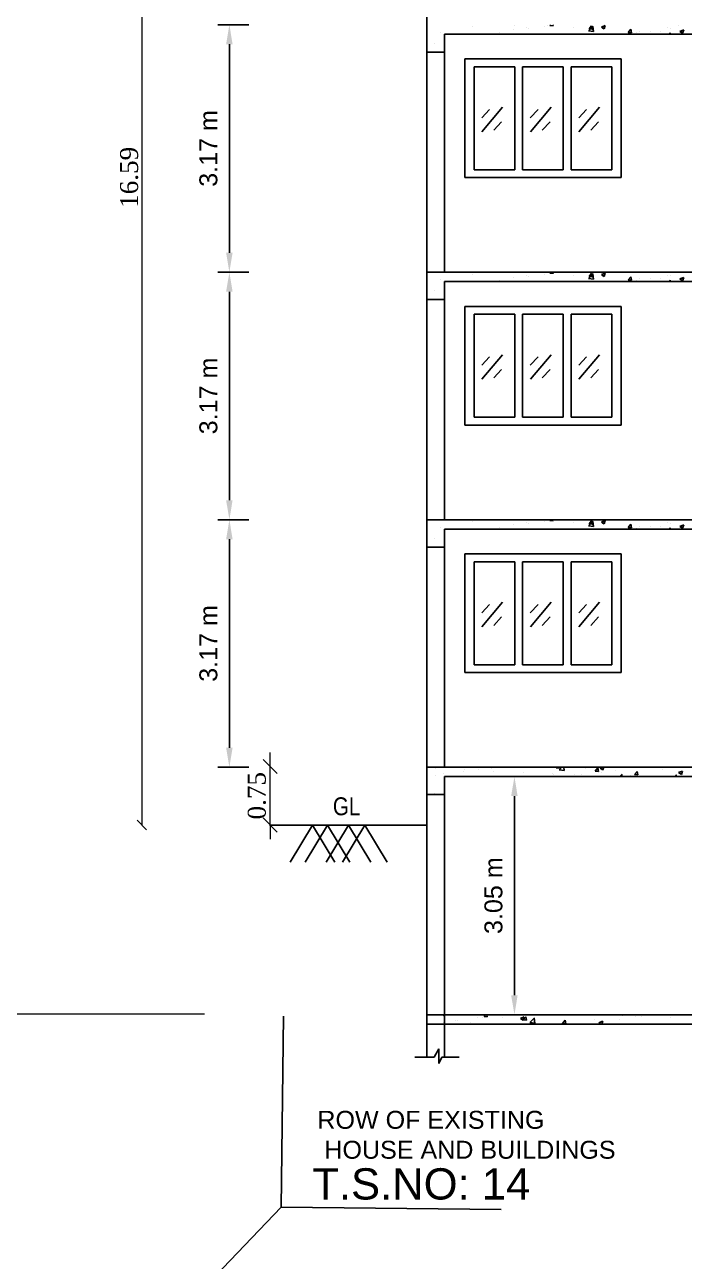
# Model space of a CAD drawing. Header units: metres. Extents: x 789 to 1127, y 8 to 183.
# Drawn here: x 846.88 to 855.33, y 116.94 to 132.78 of the extents above; entities that cross this region are included whole.
import ezdxf

# ---------------------------------------------------------------- set-up
doc = ezdxf.new("R2010")
doc.units = ezdxf.units.M
doc.header["$MEASUREMENT"] = 0
doc.header["$PDMODE"] = 96
for name, color, linetype in [('BLK_1_HT_OF_BLDG', 5, 'Continuous'), ('BLK_1_PLINTH_HEIGHT', 7, 'Continuous'), ('ED', 30, 'Continuous'), ('T E X T', 7, 'Continuous'), ('TRANSFORMER_YARD', 7, 'Continuous'), ('W A L L', 125, 'Continuous')]:
    doc.layers.add(name, color=color, linetype=linetype)
doc.layers.add('NORTH_DIRECTION', color=7, linetype='Continuous', lineweight=0)
doc.styles.add('S', font='swiss.ttf')
doc.styles.get("Standard").update_dxf_attribs({"font": 'BOOKOS.TTF'})
doc.styles.add('swc', font='swissc.ttf', dxfattribs={"height": 250})
doc.styles.add('TIMES', font='BOOKOS.TTF')
doc.dimstyles.new('METRIC', dxfattribs={"dimtxt": 0.45, "dimasz": 0.25, "dimexe": 0.15, "dimexo": 0.15, "dimgap": 0.15, "dimtad": 1, "dimzin": 0, "dimdsep": 46, "dimtxsty": 'S', "dimcen": 0, "dimclrd": 1, "dimclre": 1, "dimclrt": 5, "dimadec": 0, "dimazin": 2, "dimtfac": 1, "dimtix": 1, "dimtofl": 0, "dimtmove": 1, "dimatfit": 0, "dimfxl": 0, "dimtolj": 1, "dimtzin": 0, "dimarcsym": 0})
doc.dimstyles.new('Saandard', dxfattribs={"dimtxt": 0.23, "dimasz": 0.12, "dimexe": 0.01, "dimexo": 0.2, "dimgap": 0.04, "dimtad": 1, "dimzin": 1, "dimdsep": 46, "dimtxsty": 'TIMES', "dimblk": 'OBLIQUE', "dimcen": 2.5, "dimse1": 1, "dimse2": 1, "dimclrd": 256, "dimclrt": 256, "dimadec": 0, "dimazin": 0, "dimtfac": 1, "dimtix": 1, "dimtmove": 0, "dimatfit": 3, "dimfxl": 0, "dimlwd": 13, "dimarcsym": 0})
doc.dimstyles.get("Standard").update_dxf_attribs({"dimtxt": 0.23, "dimasz": 0.18, "dimexe": 0.18, "dimexo": 0, "dimgap": 0.05, "dimtad": 1, "dimzin": 0, "dimdsep": 46, "dimtxsty": 'Standard', "dimblk": 'OBLIQUE', "dimcen": 0.09, "dimdle": 0.18, "dimse1": 1, "dimse2": 1, "dimclrd": 256, "dimadec": 0, "dimazin": 0, "dimtfac": 1, "dimtix": 1, "dimtmove": 0, "dimatfit": 3, "dimldrblk": 'OBLIQUE', "dimfxl": 0, "dimtolj": 1, "dimtzin": 0, "dimlwd": 13, "dimarcsym": 0})

# ---------------------------------------------------------------- blocks, each defined once
blk = doc.blocks.new('*D286')
at = {"layer": 'Defpoints', "color": 0}
for p in [(849.5, 126.436), (852.467, 126.436), (852.03, 123.266)]:
    blk.add_point(p, dxfattribs=at)
at = {"layer": 'ED', "lineweight": -2}
for p, q in [((849.75, 126.436), (849.35, 126.436)), ((849.5, 123.516), (849.5, 126.186)), ((849.75, 123.266), (849.35, 123.266))]:
    blk.add_line(p, q, dxfattribs=at)
at = {"layer": 'ED'}
for points in [[(849.458, 126.186), (849.541, 126.186), (849.5, 126.436)], [(849.458, 123.516), (849.541, 123.516), (849.5, 123.266)]]:
    blk.add_solid(points, dxfattribs=at)
at = {"layer": 'ED', "color": 6, "lineweight": -2, "insert": (849.232, 124.851), "char_height": 0.23, "attachment_point": 5, "rotation": 90, "style": 'S'}
blk.add_mtext('\\A1;{\\C256;3.17 m}', dxfattribs=at)
blk = doc.blocks.new('*D401')
at = {"layer": 'Defpoints', "color": 0}
for p in [(849.5, 129.606), (852.578, 129.606), (852.03, 126.436)]:
    blk.add_point(p, dxfattribs=at)
at = {"layer": 'ED', "lineweight": -2}
for p, q in [((849.75, 129.606), (849.35, 129.606)), ((849.5, 126.686), (849.5, 129.356)), ((849.75, 126.436), (849.35, 126.436))]:
    blk.add_line(p, q, dxfattribs=at)
at = {"layer": 'ED'}
for points in [[(849.458, 129.356), (849.541, 129.356), (849.5, 129.606)], [(849.458, 126.686), (849.541, 126.686), (849.5, 126.436)]]:
    blk.add_solid(points, dxfattribs=at)
at = {"layer": 'ED', "color": 6, "lineweight": -2, "insert": (849.232, 128.021), "char_height": 0.23, "attachment_point": 5, "rotation": 90, "style": 'S'}
blk.add_mtext('\\A1;3.17 m', dxfattribs=at)
blk = doc.blocks.new('*D287')
at = {"layer": 'Defpoints', "color": 0}
for p in [(849.5, 132.776), (852.407, 132.776), (852.313, 129.606)]:
    blk.add_point(p, dxfattribs=at)
at = {"layer": 'ED', "color": 1, "lineweight": -2}
for p, q in [((849.75, 132.776), (849.35, 132.776)), ((849.5, 129.856), (849.5, 132.526)), ((849.75, 129.606), (849.35, 129.606))]:
    blk.add_line(p, q, dxfattribs=at)
at = {"layer": 'ED', "color": 1}
for points in [[(849.458, 132.526), (849.541, 132.526), (849.5, 132.776)], [(849.458, 129.856), (849.541, 129.856), (849.5, 129.606)]]:
    blk.add_solid(points, dxfattribs=at)
at = {"layer": 'ED', "color": 6, "lineweight": -2, "insert": (849.232, 131.191), "char_height": 0.23, "attachment_point": 5, "rotation": 90, "style": 'S'}
blk.add_mtext('\\A1;3.17 m', dxfattribs=at)
blk = doc.blocks.new('_Oblique')
at = {"color": 0, "linetype": 'ByBlock', "lineweight": -2}
blk.add_line((-0.5, -0.5), (0.5, 0.5), dxfattribs=at)
blk = doc.blocks.new('*D288')
at = {"layer": 'BLK_1_HT_OF_BLDG', "lineweight": 13}
blk.add_line((848.378, 139.116), (848.378, 122.526), dxfattribs=at)
at = {"layer": 'Defpoints', "color": 0}
for p in [(852.03, 139.116), (848.378, 122.526), (852.03, 122.526)]:
    blk.add_point(p, dxfattribs=at)
at = {"layer": 'BLK_1_HT_OF_BLDG', "lineweight": 13, "xscale": 0.12, "yscale": 0.12, "zscale": 0.12}
for p, rotation in [((848.378, 139.116), 90), ((848.378, 122.526), 270)]:
    blk.add_blockref('_Oblique', p, dxfattribs=dict(at, rotation=rotation))
at = {"layer": 'BLK_1_HT_OF_BLDG', "insert": (848.217, 130.821), "char_height": 0.23, "attachment_point": 5, "rotation": 90, "style": 'TIMES'}
blk.add_mtext('16.59', dxfattribs=at)
blk = doc.blocks.new('*D403')
at = {"layer": 'Defpoints', "color": 0}
for p in [(852.509, 123.146), (852.509, 120.096), (853.152, 120.096)]:
    blk.add_point(p, dxfattribs=at)
at = {"layer": 'TRANSFORMER_YARD', "lineweight": -2}
for p, q in [((852.902, 123.146), (853.302, 123.146)), ((853.152, 122.896), (853.152, 120.346)), ((852.902, 120.096), (853.302, 120.096))]:
    blk.add_line(p, q, dxfattribs=at)
at = {"layer": 'TRANSFORMER_YARD'}
for points in [[(853.11, 122.896), (853.193, 122.896), (853.152, 123.146)], [(853.11, 120.346), (853.193, 120.346), (853.152, 120.096)]]:
    blk.add_solid(points, dxfattribs=at)
at = {"layer": 'TRANSFORMER_YARD', "color": 6, "lineweight": -2, "insert": (852.884, 121.621), "char_height": 0.23, "attachment_point": 5, "rotation": 90, "style": 'S'}
blk.add_mtext('\\A1;3.05 m', dxfattribs=at)
blk = doc.blocks.new('*D435')
at = {"layer": 'BLK_1_PLINTH_HEIGHT', "linetype": 'ByBlock', "lineweight": 13}
for p, q in [((850.024, 123.276), (850.024, 123.456)), ((850.024, 122.526), (850.024, 123.276)), ((850.024, 122.526), (850.024, 122.346))]:
    blk.add_line(p, q, dxfattribs=at)
at = {"layer": 'Defpoints', "color": 0, "linetype": 'ByBlock'}
for p in [(850.024, 123.276), (852.03, 123.276), (852.03, 122.526)]:
    blk.add_point(p, dxfattribs=at)
at = {"layer": 'BLK_1_PLINTH_HEIGHT', "linetype": 'ByBlock', "lineweight": 13, "xscale": 0.18, "yscale": 0.18, "zscale": 0.18}
for p, rotation in [((850.024, 123.276), 270), ((850.024, 122.526), 90)]:
    blk.add_blockref('_Oblique', p, dxfattribs=dict(at, rotation=rotation))
at = {"layer": 'BLK_1_PLINTH_HEIGHT', "color": 0, "linetype": 'ByBlock', "insert": (849.853, 122.901), "char_height": 0.23, "attachment_point": 5, "rotation": 90}
blk.add_mtext('\\A1;0.75', dxfattribs=at)

msp = doc.modelspace()

# ---------------------------------------------------------------- linework, layer by layer
at = {"layer": 'NORTH_DIRECTION'}
msp.add_lwpolyline([(849.18287, 120.10284), (849.18287, 120.10284), (843.46677, 120.10284), (845.50218, 118.46138)], dxfattribs=at)
at = {"layer": 'W A L L', "lineweight": -2, "ltscale": 0.5}
for p, q in [((852.03014, 119.55095), (852.03014, 134.57572)), ((852.25762, 132.65572), (862.21682, 132.65572)), ((852.25762, 129.60572), (852.25762, 132.65572)), ((852.25762, 132.42572), (852.03014, 132.42572)), ((852.51839, 130.81818), (852.51839, 132.33818)), ((852.51839, 132.33818), (854.51839, 132.33818)), ((854.51839, 130.81818), (854.51839, 132.33818)), ((852.63474, 132.23818), (853.15596, 132.23818)), ((852.63474, 132.23818), (852.63474, 130.91818)), ((853.15596, 130.91818), (853.15596, 132.23818)), ((853.25596, 132.23818), (853.77717, 132.23818)), ((853.25596, 132.23818), (853.25596, 130.91818)), ((853.77717, 130.91818), (853.77717, 132.23818)), ((853.87717, 132.23818), (854.39839, 132.23818)), ((853.87717, 132.23818), (853.87717, 130.91818)), ((854.39839, 130.91818), (854.39839, 132.23818)), ((852.83309, 131.69106), (852.73308, 131.58355)), ((852.99986, 131.71835), (852.73473, 131.40523)), ((853.45431, 131.69106), (853.3543, 131.58355)), ((853.62107, 131.71835), (853.35595, 131.40523)), ((854.07553, 131.69106), (853.97551, 131.58355)), ((854.24229, 131.71835), (853.97717, 131.40523)), ((852.98785, 131.53077), (852.88783, 131.42326)), ((853.60906, 131.53077), (853.50905, 131.42326)), ((854.23028, 131.53077), (854.13026, 131.42326)), ((852.51839, 130.81818), (854.51839, 130.81818)), ((852.63474, 130.91818), (853.15596, 130.91818)), ((853.25596, 130.91818), (853.77717, 130.91818)), ((853.87717, 130.91818), (854.39839, 130.91818)), ((852.25762, 129.60572), (852.25762, 130.08572)), ((852.03014, 129.60572), (872.17211, 129.60572)), ((852.25762, 129.48572), (862.21682, 129.48572)), ((852.25762, 126.43572), (852.25762, 129.48572)), ((852.25762, 129.25572), (852.03014, 129.25572)), ((852.51839, 127.64818), (852.51839, 129.16818)), ((852.51839, 129.16818), (854.51839, 129.16818)), ((854.51839, 127.64818), (854.51839, 129.16818)), ((852.63474, 129.06818), (853.15596, 129.06818)), ((852.63474, 129.06818), (852.63474, 127.74818)), ((853.15596, 127.74818), (853.15596, 129.06818)), ((853.25596, 129.06818), (853.77717, 129.06818)), ((853.25596, 129.06818), (853.25596, 127.74818)), ((853.77717, 127.74818), (853.77717, 129.06818)), ((853.87717, 129.06818), (854.39839, 129.06818)), ((853.87717, 129.06818), (853.87717, 127.74818)), ((854.39839, 127.74818), (854.39839, 129.06818)), ((852.83309, 128.52106), (852.73308, 128.41355)), ((852.99986, 128.54835), (852.73473, 128.23523)), ((853.45431, 128.52106), (853.3543, 128.41355)), ((853.62107, 128.54835), (853.35595, 128.23523)), ((854.07553, 128.52106), (853.97551, 128.41355)), ((854.24229, 128.54835), (853.97717, 128.23523)), ((852.98785, 128.36077), (852.88783, 128.25326)), ((853.60906, 128.36077), (853.50905, 128.25326)), ((854.23028, 128.36077), (854.13026, 128.25326)), ((852.63474, 127.74818), (853.15596, 127.74818)), ((853.25596, 127.74818), (853.77717, 127.74818)), ((853.87717, 127.74818), (854.39839, 127.74818)), ((852.51839, 127.64818), (854.51839, 127.64818)), ((852.25762, 126.43572), (852.25762, 126.91572)), ((852.03014, 126.43572), (872.17211, 126.43572)), ((852.25762, 126.31572), (872.17211, 126.31572)), ((852.25762, 126.31572), (861.98682, 126.31572)), ((852.25762, 123.26572), (852.25762, 126.31572)), ((852.25762, 126.08572), (852.03014, 126.08572)), ((852.51839, 124.47818), (852.51839, 125.99818)), ((852.51839, 125.99818), (854.51839, 125.99818)), ((854.51839, 124.47818), (854.51839, 125.99818)), ((852.63474, 125.89818), (853.15596, 125.89818)), ((852.63474, 125.89818), (852.63474, 124.57818)), ((853.15596, 124.57818), (853.15596, 125.89818)), ((853.25596, 125.89818), (853.77717, 125.89818)), ((853.25596, 125.89818), (853.25596, 124.57818)), ((853.77717, 124.57818), (853.77717, 125.89818)), ((853.87717, 125.89818), (854.39839, 125.89818)), ((853.87717, 125.89818), (853.87717, 124.57818)), ((854.39839, 124.57818), (854.39839, 125.89818)), ((852.83309, 125.35106), (852.73308, 125.24355)), ((852.99986, 125.37835), (852.73473, 125.06523)), ((853.45431, 125.35106), (853.3543, 125.24355)), ((853.62107, 125.37835), (853.35595, 125.06523)), ((854.07553, 125.35106), (853.97551, 125.24355)), ((854.24229, 125.37835), (853.97717, 125.06523)), ((852.98785, 125.19077), (852.88783, 125.08326)), ((853.60906, 125.19077), (853.50905, 125.08326)), ((854.23028, 125.19077), (854.13026, 125.08326)), ((852.63474, 124.57818), (853.15596, 124.57818)), ((853.25596, 124.57818), (853.77717, 124.57818)), ((853.87717, 124.57818), (854.39839, 124.57818)), ((852.51839, 124.47818), (854.51839, 124.47818)), ((852.03014, 123.26572), (872.17211, 123.26572)), ((852.25762, 123.14572), (858.33014, 123.14572)), ((852.25762, 119.6051), (852.25762, 123.14572)), ((852.25762, 122.91572), (852.03014, 122.91572)), ((852.03014, 122.52572), (850.01523, 122.52572)), ((850.56436, 122.52572), (850.27905, 122.04875)), ((850.75825, 122.52572), (850.47293, 122.04875)), ((850.56436, 122.52572), (850.84967, 122.04875)), ((851.02699, 122.52572), (850.74168, 122.04875)), ((850.75825, 122.52572), (851.04356, 122.04875)), ((851.23448, 122.52572), (850.94917, 122.04875)), ((851.02699, 122.52572), (851.3123, 122.04875)), ((851.23448, 122.52572), (851.51979, 122.04875)), ((850.1646, 117.63103), (850.19176, 120.0791)), ((852.03014, 120.09572), (872.17211, 120.09572)), ((852.25762, 120.0551), (852.25762, 119.55095)), ((852.03014, 119.97572), (872.17211, 119.97572)), ((852.03014, 119.94572), (852.03014, 119.55095)), ((852.12327, 119.55095), (852.18215, 119.65753)), ((852.18215, 119.65753), (852.18215, 119.47063)), ((851.87472, 119.55095), (852.12327, 119.55095)), ((852.18215, 119.47063), (852.22197, 119.55206)), ((852.22197, 119.55206), (852.34223, 119.55095)), ((852.34223, 119.55095), (852.4451, 119.55095)), ((849.22879, 116.6526), (850.1646, 117.63103)), ((850.1646, 117.63103), (852.9823, 117.59977))]:
    msp.add_line(p, q, dxfattribs=at)
at = {"layer": 'W A L L', "linetype": 'Continuous'}
for p, q in [((852.60979, 132.74915), (852.60979, 132.74915)), ((853.15743, 132.76862), (853.15743, 132.76862)), ((853.30902, 132.73671), (853.30902, 132.73671)), ((853.32955, 132.72728), (853.32955, 132.72728)), ((853.5311, 132.75283), (853.5311, 132.75283)), ((853.57414, 132.77162), (853.57414, 132.77162)), ((853.60546, 132.76537), (853.61414, 132.77572)), ((853.60546, 132.76538), (853.6473, 132.76172)), ((853.64722, 132.76159), (853.64461, 132.77572)), ((853.90478, 132.73704), (853.90478, 132.73704)), ((854.10551, 132.70085), (854.16003, 132.75768)), ((854.10755, 132.72145), (854.14129, 132.76166)), ((854.10755, 132.72145), (854.14939, 132.71779)), ((854.1493, 132.71767), (854.14121, 132.76155)), ((854.1638, 132.68718), (854.15607, 132.75365)), ((854.26548, 132.74608), (854.3145, 132.7649)), ((854.26549, 132.74608), (854.30031, 132.7226)), ((854.27845, 132.72125), (854.27845, 132.72125)), ((854.3002, 132.72259), (854.3144, 132.76489)), ((854.60963, 132.67752), (854.64337, 132.71774)), ((855.11057, 132.73493), (855.11057, 132.73493)), ((855.15486, 132.72788), (855.15486, 132.72788)), ((855.25189, 132.76791), (855.25189, 132.76791)), ((852.20156, 132.67907), (852.20156, 132.67907)), ((852.25135, 132.59747), (852.25135, 132.59747)), ((852.253, 132.58069), (852.253, 132.58069)), ((852.96598, 132.67479), (852.96598, 132.67479)), ((853.13379, 132.71364), (853.13379, 132.71364)), ((854.1016, 132.69676), (854.16386, 132.6871)), ((854.10182, 132.7144), (854.10182, 132.7144)), ((854.60963, 132.67752), (854.65147, 132.67386)), ((854.65138, 132.67374), (854.64329, 132.71762)), ((854.65213, 132.70546), (854.65213, 132.70546)), ((854.71451, 132.6699), (854.71451, 132.6699)), ((854.757, 132.69012), (854.757, 132.69012)), ((854.88975, 132.69298), (854.88975, 132.69298)), ((855.0258, 132.68968), (855.0258, 132.68968)), ((855.13027, 132.65572), (855.14546, 132.67381)), ((855.14869, 132.65572), (855.14537, 132.67369)), ((855.27147, 132.69002), (855.32049, 132.70884)), ((855.27148, 132.69002), (855.3063, 132.66654)), ((855.30619, 132.66653), (855.32039, 132.70883)), ((852.12321, 132.53841), (852.12321, 132.53841)), ((852.60979, 129.57915), (852.60979, 129.57915)), ((853.15743, 129.59862), (853.15743, 129.59862)), ((853.30902, 129.56671), (853.30902, 129.56671)), ((853.32955, 129.55728), (853.32955, 129.55728)), ((853.5311, 129.58283), (853.5311, 129.58283)), ((853.57414, 129.60162), (853.57414, 129.60162)), ((853.60546, 129.59537), (853.61414, 129.60572)), ((853.60546, 129.59538), (853.6473, 129.59172)), ((853.64722, 129.59159), (853.64461, 129.60572)), ((853.90478, 129.56704), (853.90478, 129.56704)), ((854.10551, 129.53085), (854.16003, 129.58768)), ((854.10755, 129.55145), (854.14129, 129.59166)), ((854.10755, 129.55145), (854.14939, 129.54779)), ((854.1493, 129.54767), (854.14121, 129.59155)), ((854.1638, 129.51718), (854.15607, 129.58365)), ((854.26548, 129.57608), (854.3145, 129.5949)), ((854.26549, 129.57608), (854.30031, 129.5526)), ((854.27845, 129.55125), (854.27845, 129.55125)), ((854.3002, 129.55259), (854.3144, 129.59489)), ((855.11057, 129.56493), (855.11057, 129.56493)), ((855.15486, 129.55788), (855.15486, 129.55788)), ((855.25189, 129.59791), (855.25189, 129.59791)), ((852.20156, 129.50907), (852.20156, 129.50907)), ((852.25135, 129.42747), (852.25135, 129.42747)), ((852.253, 129.41069), (852.253, 129.41069)), ((852.96598, 129.50479), (852.96598, 129.50479)), ((853.13379, 129.54364), (853.13379, 129.54364)), ((854.1016, 129.52676), (854.16386, 129.5171)), ((854.10182, 129.5444), (854.10182, 129.5444)), ((854.60963, 129.50752), (854.64337, 129.54774)), ((854.60963, 129.50752), (854.65147, 129.50386)), ((854.65138, 129.50374), (854.64329, 129.54762)), ((854.65213, 129.53546), (854.65213, 129.53546)), ((854.71451, 129.4999), (854.71451, 129.4999)), ((854.757, 129.52012), (854.757, 129.52012)), ((854.88975, 129.52298), (854.88975, 129.52298)), ((855.0258, 129.51968), (855.0258, 129.51968)), ((855.13027, 129.48572), (855.14546, 129.50381)), ((855.14869, 129.48572), (855.14537, 129.50369)), ((855.27147, 129.52002), (855.32049, 129.53884)), ((855.27148, 129.52002), (855.3063, 129.49654)), ((855.30619, 129.49653), (855.32039, 129.53883)), ((852.12321, 129.36841), (852.12321, 129.36841)), ((852.60979, 126.40915), (852.60979, 126.40915)), ((853.15743, 126.42862), (853.15743, 126.42862)), ((853.30902, 126.39671), (853.30902, 126.39671)), ((853.32955, 126.38728), (853.32955, 126.38728)), ((853.5311, 126.41283), (853.5311, 126.41283)), ((853.57414, 126.43162), (853.57414, 126.43162)), ((853.60546, 126.42537), (853.61414, 126.43572)), ((853.60546, 126.42538), (853.6473, 126.42172)), ((853.64722, 126.42159), (853.64461, 126.43572)), ((853.90478, 126.39704), (853.90478, 126.39704)), ((854.10551, 126.36085), (854.16003, 126.41768)), ((854.10755, 126.38145), (854.14129, 126.42166)), ((854.1493, 126.37767), (854.14121, 126.42155)), ((854.1638, 126.34718), (854.15607, 126.41365)), ((854.26548, 126.40608), (854.3145, 126.4249)), ((854.26549, 126.40608), (854.30031, 126.3826)), ((854.3002, 126.38259), (854.3144, 126.42489)), ((855.11057, 126.39493), (855.11057, 126.39493)), ((855.15486, 126.38788), (855.15486, 126.38788)), ((855.25189, 126.42791), (855.25189, 126.42791)), ((852.20156, 126.33907), (852.20156, 126.33907)), ((852.25135, 126.25747), (852.25135, 126.25747)), ((852.253, 126.24069), (852.253, 126.24069)), ((852.96598, 126.33479), (852.96598, 126.33479)), ((853.13379, 126.37364), (853.13379, 126.37364)), ((854.1016, 126.35676), (854.16386, 126.3471)), ((854.10182, 126.3744), (854.10182, 126.3744)), ((854.10755, 126.38145), (854.14939, 126.37779)), ((854.27845, 126.38125), (854.27845, 126.38125)), ((854.60963, 126.33752), (854.64337, 126.37774)), ((854.60963, 126.33752), (854.65147, 126.33386)), ((854.65138, 126.33374), (854.64329, 126.37762)), ((854.65213, 126.36546), (854.65213, 126.36546)), ((854.71451, 126.3299), (854.71451, 126.3299)), ((854.757, 126.35012), (854.757, 126.35012)), ((854.88975, 126.35298), (854.88975, 126.35298)), ((855.0258, 126.34968), (855.0258, 126.34968)), ((855.13027, 126.31572), (855.14546, 126.33381)), ((855.14869, 126.31572), (855.14537, 126.33369)), ((855.27147, 126.35002), (855.32049, 126.36884)), ((855.27148, 126.35002), (855.3063, 126.32654)), ((855.30619, 126.32653), (855.32039, 126.36883)), ((852.12321, 126.19841), (852.12321, 126.19841)), ((852.14192, 123.24699), (852.14192, 123.24699)), ((852.51559, 123.2312), (852.51559, 123.2312)), ((852.68887, 123.24293), (852.68887, 123.24293)), ((852.85533, 123.25546), (852.85533, 123.25546)), ((852.88927, 123.21541), (852.88927, 123.21541)), ((853.68614, 123.26009), (853.69086, 123.26572)), ((853.68614, 123.2601), (853.72798, 123.25644)), ((853.72576, 123.23163), (853.78801, 123.22198)), ((853.72789, 123.25631), (853.72616, 123.26572)), ((853.72966, 123.23573), (853.75843, 123.26572)), ((853.78795, 123.22205), (853.78287, 123.26572)), ((854.06672, 123.24752), (854.06672, 123.24752)), ((854.18822, 123.21617), (854.22197, 123.25638)), ((854.18822, 123.21617), (854.23006, 123.21251)), ((854.22997, 123.21239), (854.22188, 123.25627)), ((854.24955, 123.25439), (854.27906, 123.26572)), ((854.24955, 123.25439), (854.28437, 123.23091)), ((854.28427, 123.2309), (854.29595, 123.26572)), ((854.28694, 123.2215), (854.28694, 123.2215)), ((854.44483, 123.22227), (854.44483, 123.22227)), ((854.70995, 123.25717), (854.70995, 123.25717)), ((855.05091, 123.23397), (855.05091, 123.23397)), ((855.25554, 123.19833), (855.30455, 123.21714)), ((855.29026, 123.17483), (855.30445, 123.21713)), ((852.14235, 123.16136), (852.14235, 123.16136)), ((852.24679, 123.18473), (852.24679, 123.18473)), ((852.50175, 123.21064), (852.50175, 123.21064)), ((853.26295, 123.19962), (853.26295, 123.19962)), ((853.63662, 123.18383), (853.63662, 123.18383)), ((853.65849, 123.17745), (853.65849, 123.17745)), ((853.92337, 123.16902), (853.92337, 123.16902)), ((854.0103, 123.16805), (854.0103, 123.16805)), ((854.26959, 123.1992), (854.26959, 123.1992)), ((854.38397, 123.15226), (854.38397, 123.15226)), ((854.50153, 123.14572), (854.53125, 123.17669)), ((854.53042, 123.14572), (854.52729, 123.17267)), ((854.64268, 123.1639), (854.64268, 123.1639)), ((854.6903, 123.17224), (854.72405, 123.21246)), ((854.6903, 123.17224), (854.73214, 123.16858)), ((854.73206, 123.16846), (854.72396, 123.21234)), ((855.20699, 123.14572), (855.22613, 123.16853)), ((855.23023, 123.14572), (855.22605, 123.16841)), ((855.25554, 123.19833), (855.29036, 123.17484)), ((852.13384, 122.92833), (852.13384, 122.92833)), ((852.23514, 120.09572), (852.25646, 120.08134)), ((852.25635, 120.08133), (852.26118, 120.09572)), ((852.68431, 120.0602), (852.68431, 120.0602)), ((852.74467, 120.06612), (852.74467, 120.06612)), ((852.76265, 120.07267), (852.78199, 120.09572)), ((852.76265, 120.07267), (852.80449, 120.06901)), ((852.8044, 120.06889), (852.79945, 120.09572)), ((853.00357, 120.06439), (853.00357, 120.06439)), ((853.22763, 120.04876), (853.27664, 120.06757)), ((853.22763, 120.04876), (853.26245, 120.02528)), ((853.26235, 120.02527), (853.27654, 120.06757)), ((853.26473, 120.02874), (853.29847, 120.06896)), ((853.30648, 120.02496), (853.29839, 120.06884)), ((853.35382, 120.00061), (853.40834, 120.05743)), ((853.41211, 119.98693), (853.40437, 120.05341)), ((854.40268, 120.09084), (854.40268, 120.09084)), ((854.53569, 120.08145), (854.53569, 120.08145)), ((854.70712, 120.07466), (854.70712, 120.07466)), ((854.77635, 120.07505), (854.77635, 120.07505)), ((855.15003, 120.05926), (855.15003, 120.05926)), ((852.24396, 120.00223), (852.24396, 120.00223)), ((852.3911, 120.02131), (852.3911, 120.02131)), ((852.4192, 120.0253), (852.4192, 120.0253)), ((852.59534, 119.99432), (852.59534, 119.99432)), ((853.26473, 120.02874), (853.30657, 120.02508)), ((853.34991, 119.99651), (853.41217, 119.98685)), ((853.76681, 119.98481), (853.80056, 120.02503)), ((853.76681, 119.98482), (853.80865, 119.98116)), ((853.80857, 119.98103), (853.80047, 120.02491)), ((853.81271, 119.97968), (853.81271, 119.97968)), ((853.99992, 119.98156), (853.99992, 119.98156)), ((854.17628, 120.03217), (854.17628, 120.03217)), ((854.23362, 119.9927), (854.28263, 120.01151)), ((854.23362, 119.9927), (854.2588, 119.97572)), ((854.26503, 120.01646), (854.26503, 120.01646)), ((854.27052, 119.97572), (854.28253, 120.0115)), ((854.29812, 119.97572), (854.30264, 119.9811)), ((854.30353, 119.97572), (854.30255, 119.98098)), ((854.4956, 120.02964), (854.4956, 120.02964))]:
    msp.add_line(p, q, dxfattribs=at)

# ---------------------------------------------------------------- texts
at = {"layer": 'T E X T', "insert": (851.00165, 122.76405), "char_height": 0.23, "width": 4.4016038, "attachment_point": 5, "style": 'swc'}
msp.add_mtext('\\A1;GL', dxfattribs=at)
at = {"layer": 'T E X T', "lineweight": -2, "width": 14.1285612, "attachment_point": 1, "style": 'S'}
for s, insert, char_height in [('ROW OF EXISTING\\P HOUSE AND BUILDINGS ', (850.62725, 118.86492), 0.23), ('T.S.NO: 14', (850.56134, 118.1293), 0.4)]:
    msp.add_mtext(s, dxfattribs=dict(at, insert=insert, char_height=char_height))

# ---------------------------------------------------------------- dimensions: what is measured, and where the dimension line sits
at = {"layer": 'BLK_1_HT_OF_BLDG'}
dim = msp.add_linear_dim(base=(848.37762, 122.52572), p1=(852.03014, 139.11572), p2=(852.03014, 122.52572), angle=90, dimstyle='Saandard', dxfattribs=at)
dim.commit()
dim.dimension.update_dxf_attribs({"geometry": '*D288', "text_midpoint": (848.2166, 130.82072)})
at = {"layer": 'BLK_1_PLINTH_HEIGHT', "linetype": 'ByBlock'}
dim = msp.add_linear_dim(base=(850.02391, 123.27572), p1=(852.03014, 122.52572), p2=(852.03014, 123.27572), angle=90, dimstyle='Standard', override={"dimscale": 1}, dxfattribs=at)
dim.commit()
dim.dimension.update_dxf_attribs({"geometry": '*D435', "text_midpoint": (849.85272, 122.90072)})
at = {"layer": 'ED', "lineweight": -2}
for base, p1, p2, override, picture, middle in [((849.49974, 132.77572), (852.3133, 129.60572), (852.40743, 132.77572), {"dimtxt": 0.23, "dimpost": ' m', "dimclrt": 6, "dimfxl": 0.25}, '*D287', (849.23154, 131.19072)), ((849.49974, 129.60572), (852.03014, 126.43572), (852.57769, 129.60572), {"dimtxt": 0.23, "dimtad": 3, "dimpost": ' m', "dimclrd": 256, "dimclre": 256, "dimclrt": 6, "dimfxl": 0.25}, '*D401', (849.23154, 128.02072))]:
    dim = msp.add_linear_dim(base=base, p1=p1, p2=p2, angle=90, dimstyle='METRIC', override=override, dxfattribs=at)
    dim.commit()
    dim.dimension.update_dxf_attribs({"geometry": picture, "text_midpoint": middle})
dim = msp.add_linear_dim(base=(849.49974, 126.43572), p1=(852.03014, 123.26572), p2=(852.467, 126.43572), angle=90, text='{\\C256;<>}', dimstyle='METRIC', override={"dimtxt": 0.23, "dimtad": 3, "dimpost": ' m', "dimclrd": 256, "dimclre": 256, "dimclrt": 6, "dimfxl": 0.25}, dxfattribs=at)
dim.commit()
dim.dimension.update_dxf_attribs({"geometry": '*D286', "text_midpoint": (849.23154, 124.85072)})
at = {"layer": 'TRANSFORMER_YARD', "lineweight": -2}
dim = msp.add_linear_dim(base=(853.15172, 120.09572), p1=(852.50913, 123.14572), p2=(852.50913, 120.09572), angle=90, dimstyle='METRIC', override={"dimtxt": 0.23, "dimtad": 3, "dimpost": ' m', "dimclrd": 256, "dimclre": 256, "dimclrt": 6, "dimfxl": 0.25}, dxfattribs=at)
dim.commit()
dim.dimension.update_dxf_attribs({"geometry": '*D403', "text_midpoint": (852.88351, 121.62072)})

doc.saveas('drawing.dxf')
